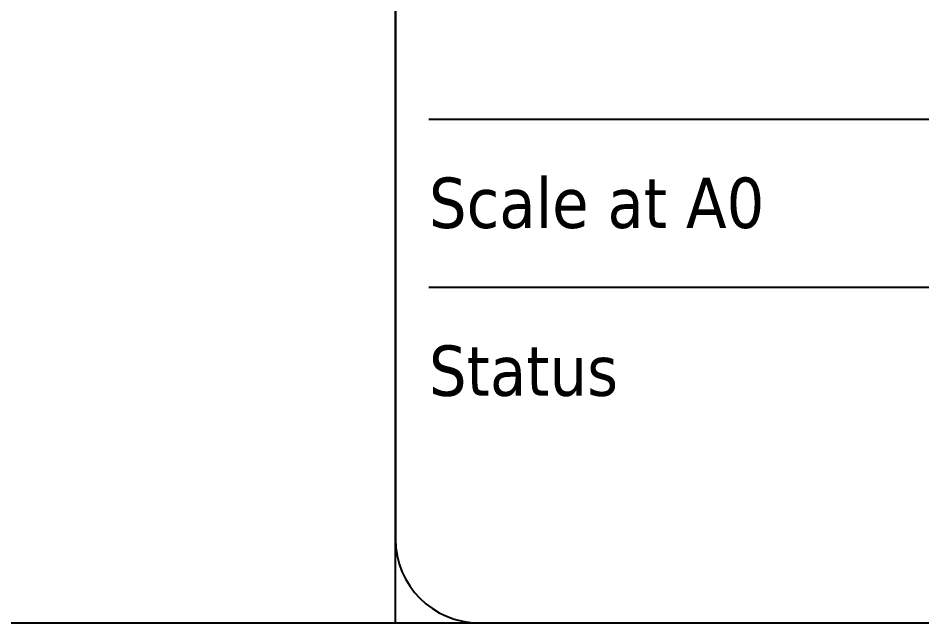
# Paper-space layout 'A0mask (portrait)' of a CAD drawing. Extents: x 0 to 810, y 0 to 1153.
# Drawn here: x 607.5 to 661.4, y 0 to 36 of the extents above; entities that cross this region are included whole.
import ezdxf
from ezdxf.enums import TextEntityAlignment as Align

# ---------------------------------------------------------------- set-up
doc = ezdxf.new("R2010")
doc.units = 0
doc.layers.get('0').update_dxf_attribs({"linetype": 'CONTINUOUS'})
doc.layers.get('Defpoints').update_dxf_attribs({"linetype": 'CONTINUOUS'})
doc.layers.add('JPP_Mask', color=7, linetype='CONTINUOUS')
doc.styles.add('JPP', font='arial.ttf')

# ---------------------------------------------------------------- blocks, each defined once
blk = doc.blocks.new('A0mask (portrait)')
at = {"color": 154, "true_color": 0x004a91}
for p, q in [((630, 115), (630, 5)), ((632, 30), (808, 30)), ((632, 20), (808, 20)), ((635, 0), (805, 0))]:
    blk.add_line(p, q, dxfattribs=at)
blk.add_arc((635, 5), 5, 180, 270, dxfattribs=at)
at = {"layer": 'Defpoints'}
blk.add_lwpolyline([(810, 0), (810, 1153), (0, 1153), (0, 0)], close=True, dxfattribs=at)
blk.add_lwpolyline([(630, 0), (630, 120), (810, 120)], dxfattribs=at)
at = {"color": 2, "char_height": 3, "attachment_point": 4, "style": 'JPP'}
for s, insert in [('{\\fTahoma|b0|i0|c0|p34;Scale at A0}', (632, 25)), ('{\\fTahoma|b0|i0|c0|p34;Status}', (632, 15))]:
    blk.add_mtext(s, dxfattribs=dict(at, insert=insert))
at = {"color": 7, "style": 'JPP'}
for tag, p in [('Client', (743, 115)), ('Project1', (743, 90)), ('Project2', (743, 82.5)), ('Project3', (743, 75)), ('Title1', (743, 57.5)), ('Title2', (743, 50)), ('Title3', (743, 42.5)), ('Status', (635, 7.5))]:
    blk.add_attdef(tag, text='', height=3.5, dxfattribs=at).set_placement(p, align=Align.MIDDLE_LEFT)
at = {"color": 2, "style": 'JPP'}
for tag, p in [('Scale', (662.5, 25)), ('Drawn', (707.5, 25)), ('Checked', (752.5, 25)), ('Date', (797.5, 25))]:
    blk.add_attdef(tag, text='', height=2, dxfattribs=at).set_placement(p, align=Align.MIDDLE_CENTER)
at = {"color": 6, "style": 'JPP'}
for tag, p in [('Ref', (725, 7.5)), ('DrgNo.', (767, 7.5))]:
    blk.add_attdef(tag, text='', height=4, dxfattribs=at).set_placement(p, align=Align.MIDDLE_LEFT)
blk.add_attdef('Rev', text='', height=4, dxfattribs=at).set_placement((801.275, 7.5), align=Align.MIDDLE_CENTER)

psp = doc.layouts.new('A0mask (portrait)')

# ---------------------------------------------------------------- block references
at = {"layer": 'JPP_Mask'}
psp.add_blockref('A0mask (portrait)', (0, 0), dxfattribs=at)

doc.saveas('drawing.dxf')
